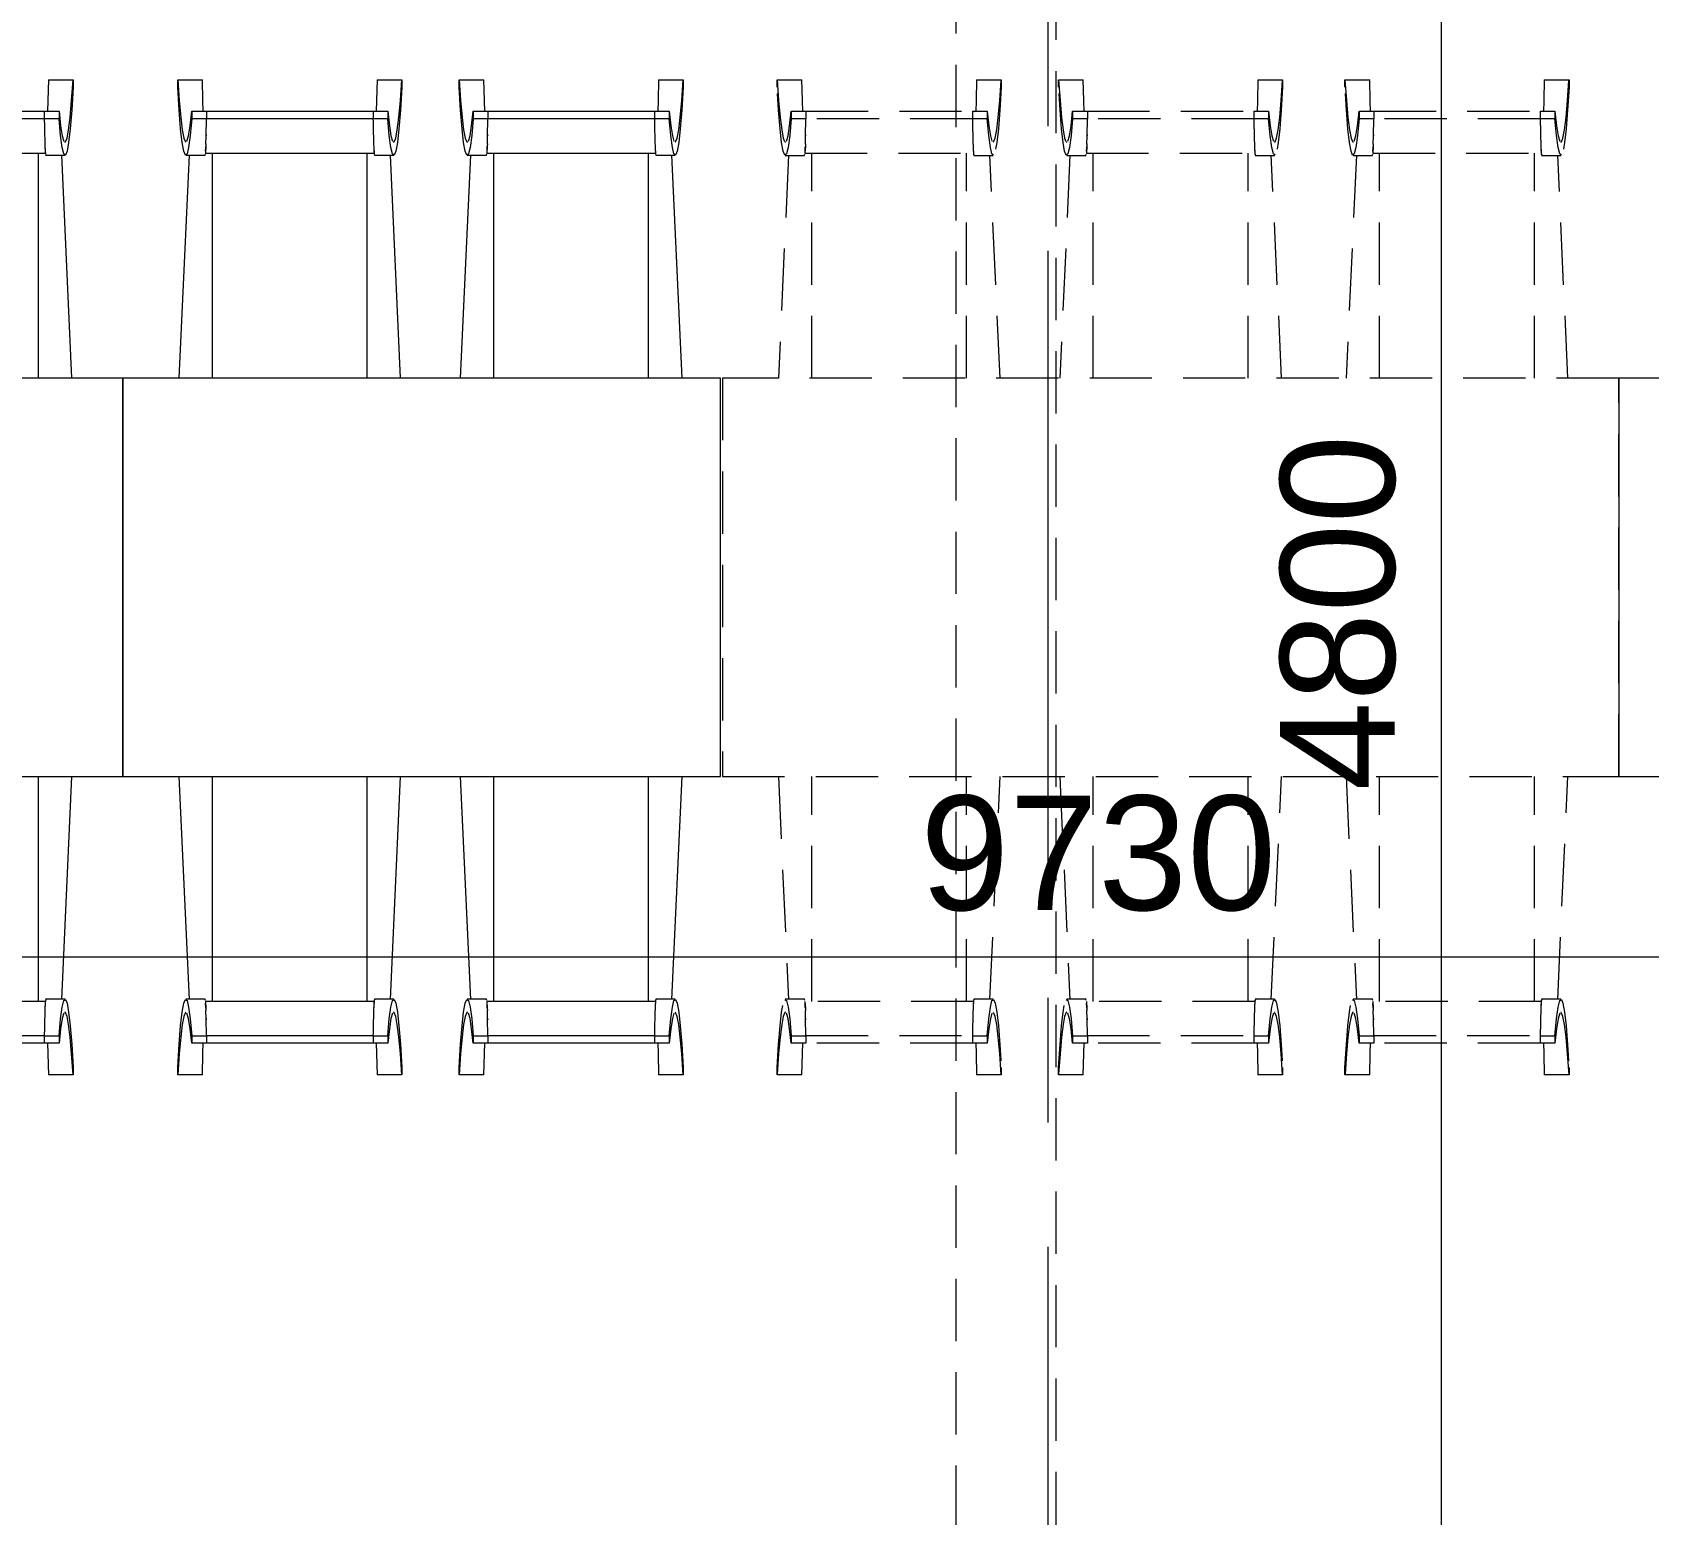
# Model space of a CAD drawing. Header units: millimetres. Extents: x 886808 to 1650903, y -1008069 to 230892.
# Drawn here: x 937914 to 941159, y -410331 to -407355 of the extents above; entities that cross this region are included whole.
import ezdxf

# ---------------------------------------------------------------- set-up
doc = ezdxf.new("R2010")
doc.units = ezdxf.units.MM
doc.linetypes.add('2nd Fl type B$0$$0$3.tuong bao ngoai$0$HIDDEN', pattern=[0.375, 0.25, -0.125])
doc.linetypes.add('CENTER', pattern=[2, 1.25, -0.25, 0.25, -0.25])
doc.layers.get('0').update_dxf_attribs({"lineweight": 0})
for name, color, linetype, lineweight in [('0.NETMANHNHAT-0.05', 251, 'Continuous', 0), ('8l NET TO', 8, 'Continuous', 9), ('A_Dim', 8, 'Continuous', 5), ('HACTH', 8, 'Continuous', 0), ('I-FURN', 252, 'Continuous', 5)]:
    doc.layers.add(name, color=color, linetype=linetype, lineweight=lineweight)
doc.styles.add('TIÊU ĐỀ', font='arial.ttf', dxfattribs={"height": 230})
doc.dimstyles.new('1-100', dxfattribs={"dimtxt": 230, "dimasz": 150, "dimexe": 150, "dimexo": 300, "dimgap": 90, "dimtad": 1, "dimdec": 0, "dimrnd": 5, "dimzin": 0, "dimtxsty": 'TIÊU ĐỀ', "dimblk": 'ARCHTICK', "dimcen": 100, "dimdle": 120, "dimclrd": 256, "dimclre": 256, "dimclrt": 2, "dimadec": 0, "dimazin": 0, "dimtfac": 1, "dimtdec": 0, "dimtix": 1, "dimtmove": 1, "dimatfit": 3, "dimldrblk": 'OPEN30', "dimfxl": 900, "dimtolj": 1, "dimtzin": 0, "dimlwd": 13, "dimlwe": 13, "dimarcsym": 1})

# ---------------------------------------------------------------- blocks, each defined once
blk = doc.blocks.new('TRUC KHU BEP')
at = {"layer": '8l NET TO', "color": 251, "linetype": 'CENTER', "ltscale": 1000, "true_color": 0x636466, "transparency": 33554636}
blk.add_line((5034.7, -4023.5), (5034.7, 41133.5), dxfattribs=at)
blk = doc.blocks.new('_ArchTick')
at = {"color": 0, "linetype": 'ByBlock', "const_width": 0.15}
blk.add_lwpolyline([(-0.5, -0.5), (0.5, 0.5)], dxfattribs=at)
blk = doc.blocks.new('_Open30')
at = {"color": 0, "linetype": 'ByBlock', "lineweight": -2}
for p, q in [((-1, 0.268), (0, 0)), ((0, 0), (-1, -0.268)), ((0, 0), (-1, 0))]:
    blk.add_line(p, q, dxfattribs=at)
blk = doc.blocks.new('*D230')
at = {"layer": 'A_Dim', "lineweight": 13, "transparency": 16777216}
for p, q in [((935188.6, -409122.7), (935188.6, -409061)), ((944918.6, -409382.6), (944918.6, -409061)), ((935068.6, -409211), (945038.6, -409211))]:
    blk.add_line(p, q, dxfattribs=at)
at = {"layer": 'Defpoints', "color": 0, "transparency": 16777216}
for p in [(944918.6, -409211), (935188.6, -409422.7), (944918.6, -409682.6)]:
    blk.add_point(p, dxfattribs=at)
at = {"layer": 'A_Dim', "lineweight": 13, "transparency": 16777216, "xscale": 150, "yscale": 150, "zscale": 150, "rotation": 180}
blk.add_blockref('_ArchTick', (935188.6, -409211), dxfattribs=at)
at = {"layer": 'A_Dim', "lineweight": 13, "transparency": 16777216, "xscale": 150, "yscale": 150, "zscale": 150}
blk.add_blockref('_ArchTick', (944918.6, -409211), dxfattribs=at)
at = {"layer": 'A_Dim', "color": 2, "transparency": 16777216, "insert": (940053.6, -409003.5), "char_height": 230, "attachment_point": 5, "style": 'TIÊU ĐỀ'}
blk.add_mtext('\\A1;9730', dxfattribs=at)
blk = doc.blocks.new('*D231')
at = {"layer": 'A_Dim', "lineweight": 13, "transparency": 16777216}
for p, q in [((940743, -411039.7), (940743, -405999.3)), ((938503.7, -406119.3), (940893, -406119.3)), ((938503.7, -410919.7), (940893, -410919.7))]:
    blk.add_line(p, q, dxfattribs=at)
at = {"layer": 'Defpoints', "color": 0, "transparency": 16777216}
for p in [(938203.7, -406119.3), (940743, -406119.3), (938203.7, -410919.7)]:
    blk.add_point(p, dxfattribs=at)
at = {"layer": 'A_Dim', "lineweight": 13, "transparency": 16777216, "xscale": 150, "yscale": 150, "zscale": 150}
for p, rotation in [((940743, -406119.3), 90), ((940743, -410919.7), 270)]:
    blk.add_blockref('_ArchTick', p, dxfattribs=dict(at, rotation=rotation))
at = {"layer": 'A_Dim', "color": 2, "transparency": 16777216, "insert": (940535.5, -408519.5), "char_height": 230, "attachment_point": 5, "rotation": 90, "style": 'TIÊU ĐỀ'}
blk.add_mtext('\\A1;4800', dxfattribs=at)
blk = doc.blocks.new('A$C3DB465E9')
at = {"layer": 'HACTH', "linetype": '2nd Fl type B$0$$0$3.tuong bao ngoai$0$HIDDEN', "ltscale": 500, "transparency": 33554636}
for p, q in [((110.1, 1983.1), (110.1, 1997.8)), ((110.1, 1997.8), (159.7, 1997.8)), ((510.3, 1997.8), (559.9, 1997.8)), ((559.9, 1997.8), (559.9, 1983.1)), ((675.1, 1983.1), (675.1, 1997.8)), ((675.1, 1997.8), (724.7, 1997.8)), ((1075.3, 1997.8), (1124.9, 1997.8)), ((1124.9, 1997.8), (1124.9, 1983.1)), ((1250.1, 1983.1), (1250.1, 1997.8)), ((1250.1, 1997.8), (1299.7, 1997.8)), ((1650.3, 1997.8), (1699.9, 1997.8)), ((1699.9, 1997.8), (1699.9, 1983.1)), ((138.3, 1934.7), (167.9, 1934.7)), ((138.3, 1934.7), (138.3, 1919.4)), ((167.9, 1919.4), (138.3, 1919.4)), ((167.9, 1934.7), (167.9, 1919.4)), ((167.9, 1934.7), (502.1, 1934.7)), ((502.1, 1919.2), (167.9, 1919.2)), ((502.1, 1934.7), (531.7, 1934.7)), ((502.1, 1934.7), (502.1, 1919.4)), ((502.1, 1934.7), (502.1, 1919.2)), ((531.7, 1919.4), (502.1, 1919.4)), ((531.7, 1934.7), (531.7, 1919.4)), ((703.3, 1934.7), (732.9, 1934.7)), ((703.3, 1934.7), (703.3, 1919.4)), ((732.9, 1919.4), (703.3, 1919.4)), ((732.9, 1934.7), (732.9, 1919.4)), ((732.9, 1934.7), (1067.1, 1934.7)), ((1067.1, 1919.2), (732.9, 1919.2)), ((1067.1, 1934.7), (1096.7, 1934.7)), ((1067.1, 1934.7), (1067.1, 1919.4)), ((1067.1, 1934.7), (1067.1, 1919.2)), ((1096.7, 1919.4), (1067.1, 1919.4)), ((1096.7, 1934.7), (1096.7, 1919.4)), ((1278.3, 1934.7), (1307.9, 1934.7)), ((1278.3, 1934.7), (1278.3, 1919.4)), ((1307.9, 1919.4), (1278.3, 1919.4)), ((1307.9, 1934.7), (1307.9, 1919.4)), ((1307.9, 1934.7), (1642.1, 1934.7)), ((1642.1, 1919.2), (1307.9, 1919.2)), ((1642.1, 1934.7), (1671.7, 1934.7)), ((1642.1, 1934.7), (1642.1, 1919.4)), ((1642.1, 1934.7), (1642.1, 1919.2)), ((1671.7, 1919.4), (1642.1, 1919.4)), ((1671.7, 1934.7), (1671.7, 1919.4)), ((167.2, 1887.4), (167.2, 1885.1)), ((502.8, 1885.4), (502.9, 1880.9)), ((732.3, 1887.4), (732.2, 1885.1)), ((1067.8, 1885.4), (1067.9, 1880.9)), ((1307.3, 1887.4), (1307.2, 1885.1)), ((1642.8, 1885.4), (1642.9, 1880.9)), ((125.4, 1872.9), (126.5, 1872.3)), ((165.9, 1850.6), (504.1, 1850.6)), ((179.5, 1398.9), (179.5, 1850.6)), ((490.5, 1398.9), (490.5, 1850.6)), ((543.5, 1872.3), (544.6, 1872.9)), ((690.4, 1872.9), (691.5, 1872.3)), ((730.9, 1850.6), (1069.1, 1850.6)), ((744.5, 1398.9), (744.5, 1850.6)), ((1055.5, 1398.9), (1055.5, 1850.6)), ((1108.5, 1872.3), (1109.6, 1872.9)), ((1265.4, 1872.9), (1266.5, 1872.3)), ((1305.9, 1850.6), (1644.1, 1850.6)), ((1319.5, 1398.9), (1319.5, 1850.6)), ((1630.5, 1398.9), (1630.5, 1850.6)), ((1683.5, 1872.3), (1684.6, 1872.9)), ((132.9, 1846.4), (112.4, 1398.9)), ((126.3, 1846), (165.2, 1846)), ((164.9, 1846.4), (165.7, 1848.7)), ((504.8, 1846), (543.7, 1846)), ((557.6, 1398.9), (537.1, 1846.4)), ((697.9, 1846.4), (677.4, 1398.9)), ((691.3, 1846), (730.2, 1846)), ((730, 1846.4), (730.7, 1848.7)), ((1069.8, 1846), (1108.7, 1846)), ((1122.7, 1398.9), (1102.1, 1846.4)), ((1272.9, 1846.4), (1252.4, 1398.9)), ((1266.3, 1846), (1305.2, 1846)), ((1305, 1846.4), (1305.7, 1848.7)), ((1644.8, 1846), (1683.7, 1846)), ((1697.7, 1398.9), (1677.1, 1846.4)), ((1800, 1398.9), (0, 1398.9)), ((0, 1398.9), (0, 598.9)), ((1800, 598.9), (1800, 1398.9)), ((0, 598.9), (1800, 598.9)), ((112.4, 598.9), (132.9, 151.5)), ((179.5, 147.2), (179.5, 598.9)), ((490.5, 147.2), (490.5, 598.9)), ((537.1, 151.5), (557.6, 598.9)), ((677.4, 598.9), (697.9, 151.5)), ((744.5, 147.2), (744.5, 598.9)), ((1055.5, 147.2), (1055.5, 598.9)), ((1102.1, 151.5), (1122.7, 598.9)), ((1252.4, 598.9), (1272.9, 151.5)), ((1319.5, 147.2), (1319.5, 598.9)), ((1677.1, 151.5), (1697.7, 598.9)), ((165.2, 151.8), (126.3, 151.8)), ((165.7, 149.1), (164.9, 151.4)), ((504.1, 147.2), (165.9, 147.2)), ((543.7, 151.8), (504.8, 151.8)), ((730.2, 151.8), (691.3, 151.8)), ((730.7, 149.1), (730, 151.4)), ((1069.1, 147.2), (730.9, 147.2)), ((1108.7, 151.8), (1069.8, 151.8)), ((1305.2, 151.8), (1266.3, 151.8)), ((1305.7, 149.1), (1305, 151.4)), ((1644.1, 147.2), (1305.9, 147.2)), ((1683.7, 151.8), (1644.8, 151.8)), ((126.5, 125.5), (125.4, 125)), ((167.2, 112.8), (167.2, 110.5)), ((544.6, 125), (543.5, 125.5)), ((691.5, 125.5), (690.4, 125)), ((732.2, 112.8), (732.3, 110.5)), ((1109.6, 125), (1108.5, 125.5)), ((1266.5, 125.5), (1265.4, 125)), ((1307.2, 112.8), (1307.3, 110.5)), ((1684.6, 125), (1683.5, 125.5)), ((138.3, 78.4), (167.9, 78.4)), ((138.3, 78.4), (138.3, 63.2)), ((167.9, 78.7), (502.1, 78.7)), ((167.9, 78.4), (167.9, 63.2)), ((502.1, 78.7), (502.1, 63.2)), ((502.1, 78.4), (531.7, 78.4)), ((502.1, 78.4), (502.1, 63.2)), ((531.7, 78.4), (531.7, 63.2)), ((703.3, 78.4), (732.9, 78.4)), ((703.3, 78.4), (703.3, 63.2)), ((732.9, 78.7), (1067.1, 78.7)), ((732.9, 78.4), (732.9, 63.2)), ((1067.1, 78.7), (1067.1, 63.2)), ((1067.1, 78.4), (1096.7, 78.4)), ((1067.1, 78.4), (1067.1, 63.2)), ((1096.7, 78.4), (1096.7, 63.2)), ((1278.3, 78.4), (1307.9, 78.4)), ((1278.3, 78.4), (1278.3, 63.2)), ((1307.9, 78.7), (1642.1, 78.7)), ((1307.9, 78.4), (1307.9, 63.2)), ((1642.1, 78.7), (1642.1, 63.2)), ((1642.1, 78.4), (1671.7, 78.4)), ((1642.1, 78.4), (1642.1, 63.2)), ((1671.7, 78.4), (1671.7, 63.2)), ((167.9, 63.2), (138.3, 63.2)), ((502.1, 63.2), (167.9, 63.2)), ((531.7, 63.2), (502.1, 63.2)), ((732.9, 63.2), (703.3, 63.2)), ((1067.1, 63.2), (732.9, 63.2)), ((1096.7, 63.2), (1067.1, 63.2)), ((1307.9, 63.2), (1278.3, 63.2)), ((1642.1, 63.2), (1307.9, 63.2)), ((1671.7, 63.2), (1642.1, 63.2)), ((110.1, 0), (110.1, 14.7)), ((559.9, 14.7), (559.9, 0)), ((675.1, 0), (675.1, 14.7)), ((1124.9, 14.7), (1124.9, 0)), ((1250.1, 0), (1250.1, 14.7)), ((1699.9, 14.7), (1699.9, 0)), ((159.7, 0), (110.1, 0)), ((559.9, 0), (510.3, 0)), ((724.7, 0), (675.1, 0)), ((1124.9, 0), (1075.3, 0)), ((1299.7, 0), (1250.1, 0)), ((1699.9, 0), (1650.3, 0))]:
    blk.add_line(p, q, dxfattribs=at)
at = {"layer": 'HACTH', "linetype": '2nd Fl type B$0$$0$3.tuong bao ngoai$0$HIDDEN', "ltscale": 500, "transparency": 33554549}
blk.add_line((1630.5, 147.2), (1630.5, 598.9), dxfattribs=at)
at = {"layer": 'HACTH', "linetype": '2nd Fl type B$0$$0$3.tuong bao ngoai$0$HIDDEN', "ltscale": 500, "transparency": 33554636, "flags": 128}
for points in [[(110.1, 1997.8), (113, 1955.9), (116, 1922.2), (119.1, 1897), (122.2, 1880.5), (125.4, 1872.9)], [(125.4, 1846.4), (122.2, 1854.2), (119, 1871.9), (115.9, 1899.5), (112.9, 1936.7), (110.1, 1983.1)], [(161.3, 1933.7), (160.7, 1956), (159.7, 1997.8)], [(510.3, 1997.8), (509.3, 1956), (508.6, 1933.7)], [(544.6, 1872.9), (547.8, 1880.5), (550.9, 1897), (554, 1922.2), (557, 1955.9), (559.9, 1997.8)], [(559.9, 1983.1), (557.1, 1936.7), (554.1, 1899.5), (551, 1871.9), (547.8, 1854.2), (544.6, 1846.4)], [(675.1, 1997.8), (678, 1955.9), (681, 1922.2), (684.1, 1897), (687.2, 1880.5), (690.4, 1872.9)], [(690.4, 1846.4), (687.2, 1854.2), (684, 1871.9), (680.9, 1899.5), (678, 1936.7), (675.1, 1983.1)], [(726.4, 1933.7), (725.7, 1956), (724.7, 1997.8)], [(1075.3, 1997.8), (1074.3, 1956), (1073.7, 1933.7)], [(1109.6, 1872.9), (1112.8, 1880.5), (1115.9, 1897), (1119, 1922.2), (1122, 1955.9), (1124.9, 1997.8)], [(1124.9, 1983.1), (1122.1, 1936.7), (1119.1, 1899.5), (1116, 1871.9), (1112.8, 1854.2), (1109.6, 1846.4)], [(1250.1, 1997.8), (1253, 1955.9), (1256, 1922.2), (1259.1, 1897), (1262.2, 1880.5), (1265.4, 1872.9)], [(1265.4, 1846.4), (1262.2, 1854.2), (1259, 1871.9), (1255.9, 1899.5), (1253, 1936.7), (1250.1, 1983.1)], [(1301.4, 1933.7), (1300.7, 1956), (1299.7, 1997.8)], [(1650.3, 1997.8), (1649.3, 1956), (1648.7, 1933.7)], [(1684.6, 1872.9), (1687.8, 1880.5), (1690.9, 1897), (1694, 1922.2), (1697, 1955.9), (1699.9, 1997.8)], [(1699.9, 1983.1), (1697.1, 1936.7), (1694.1, 1899.5), (1691, 1871.9), (1687.8, 1854.2), (1684.6, 1846.4)], [(138.3, 1919.4), (135.2, 1885.6), (131.9, 1862), (128.7, 1848.9), (125.4, 1846.4)], [(128.7, 1874.3), (131.9, 1885.1), (135.1, 1905.3), (138.3, 1934.7)], [(166.7, 1868.7), (167.2, 1885.4), (167.9, 1919.1)], [(531.7, 1934.7), (534.9, 1905.3), (538.1, 1885.1), (541.3, 1874.3)], [(544.6, 1846.4), (541.3, 1848.9), (538.1, 1862), (534.8, 1885.6), (531.7, 1919.4)], [(703.3, 1919.4), (700.2, 1885.6), (696.9, 1862), (693.7, 1848.9), (690.4, 1846.4)], [(693.7, 1874.3), (696.9, 1885.1), (700.1, 1905.3), (703.3, 1934.7)], [(731.7, 1868.7), (732.2, 1885.4), (732.9, 1919.1)], [(1096.7, 1934.7), (1099.9, 1905.3), (1103.1, 1885.1), (1106.4, 1874.3)], [(1109.6, 1846.4), (1106.3, 1848.9), (1103.1, 1862), (1099.9, 1885.6), (1096.7, 1919.4)], [(1278.3, 1919.4), (1275.2, 1885.6), (1271.9, 1862), (1268.7, 1848.9), (1265.4, 1846.4)], [(1268.7, 1874.3), (1271.9, 1885.1), (1275.1, 1905.3), (1278.3, 1934.7)], [(1306.7, 1868.7), (1307.2, 1885.4), (1307.9, 1919.1)], [(1671.7, 1934.7), (1674.9, 1905.3), (1678.1, 1885.1), (1681.4, 1874.3)], [(1684.6, 1846.4), (1681.3, 1848.9), (1678.1, 1862), (1674.9, 1885.6), (1671.7, 1919.4)], [(166.7, 1869.1), (166.6, 1864.4), (165.9, 1850.6)], [(166.1, 1854.6), (166.5, 1861.8), (166.6, 1863.9)], [(503.5, 1861.8), (504.3, 1848.7), (505.1, 1846.4)], [(731.7, 1869.1), (731.6, 1864.4), (730.9, 1850.6)], [(731.1, 1854.6), (731.5, 1861.8), (731.6, 1863.9)], [(1068.5, 1861.8), (1069.3, 1848.7), (1070.1, 1846.4)], [(1306.7, 1869.1), (1306.6, 1864.4), (1305.9, 1850.6)], [(1306.1, 1854.6), (1306.5, 1861.8), (1306.6, 1863.9)], [(1643.5, 1861.8), (1644.3, 1848.7), (1645.1, 1846.4)], [(110.1, 14.7), (112.9, 61.1), (115.9, 98.3), (119, 125.9), (122.2, 143.7), (125.4, 151.5)], [(125.4, 151.5), (128.7, 149), (131.9, 135.9), (135.2, 112.3), (138.3, 78.4)], [(165.9, 147.2), (166.6, 133.4), (166.7, 128.8)], [(166.6, 133.9), (166.5, 136.1), (166.1, 143.2)], [(505.1, 151.4), (504.3, 149.1), (503.5, 136.1), (503.4, 133.9)], [(531.7, 78.4), (534.8, 112.3), (538.1, 135.9), (541.3, 149), (544.6, 151.5)], [(544.6, 151.5), (547.8, 143.7), (551, 125.9), (554.1, 98.3), (557.1, 61.1), (559.9, 14.7)], [(675.1, 14.7), (678, 61.1), (680.9, 98.3), (684, 125.9), (687.2, 143.7), (690.4, 151.5)], [(690.4, 151.5), (693.7, 149), (696.9, 135.9), (700.2, 112.3), (703.3, 78.4)], [(730.9, 147.2), (731.6, 133.4), (731.7, 128.8)], [(731.6, 133.9), (731.5, 136.1), (731.1, 143.2)], [(1070.1, 151.4), (1069.3, 149.1), (1068.5, 136.1), (1068.5, 133.9)], [(1096.7, 78.4), (1099.9, 112.3), (1103.1, 135.9), (1106.3, 149), (1109.6, 151.5)], [(1109.6, 151.5), (1112.8, 143.7), (1116, 125.9), (1119.1, 98.3), (1122.1, 61.1), (1124.9, 14.7)], [(1250.1, 14.7), (1253, 61.1), (1255.9, 98.3), (1259, 125.9), (1262.2, 143.7), (1265.4, 151.5)], [(1265.4, 151.5), (1268.7, 149), (1271.9, 135.9), (1275.2, 112.3), (1278.3, 78.4)], [(1305.9, 147.2), (1306.6, 133.4), (1306.7, 128.8)], [(1306.6, 133.9), (1306.5, 136.1), (1306.1, 143.2)], [(1645.1, 151.4), (1644.3, 149.1), (1643.5, 136.1), (1643.5, 133.9)], [(1671.7, 78.4), (1674.9, 112.3), (1678.1, 135.9), (1681.3, 149), (1684.6, 151.5)], [(1684.6, 151.5), (1687.8, 143.7), (1691, 125.9), (1694.1, 98.3), (1697.1, 61.1), (1699.9, 14.7)], [(125.4, 125), (122.2, 117.3), (119.1, 100.8), (116, 75.7), (113, 42), (110.1, 0)], [(138.3, 63.2), (135.1, 92.5), (131.9, 112.7), (128.7, 123.5)], [(167.9, 78.7), (167.2, 112.4), (166.7, 129.1)], [(502.9, 117), (502.8, 112.4), (502.7, 110.8)], [(541.3, 123.5), (538.1, 112.7), (534.9, 92.5), (531.7, 63.2)], [(559.9, 0), (557, 42), (554, 75.7), (550.9, 100.8), (547.8, 117.3), (544.6, 125)], [(690.4, 125), (687.2, 117.3), (684.1, 100.8), (681, 75.7), (678, 42), (675.1, 0)], [(703.3, 63.2), (700.1, 92.5), (696.9, 112.7), (693.7, 123.5)], [(732.9, 78.7), (732.2, 112.4), (731.7, 129.1)], [(1067.9, 117), (1067.8, 112.4), (1067.8, 110.8)], [(1106.4, 123.5), (1103.1, 112.7), (1099.9, 92.5), (1096.7, 63.2)], [(1124.9, 0), (1122, 42), (1119, 75.7), (1115.9, 100.8), (1112.8, 117.3), (1109.6, 125)], [(1265.4, 125), (1262.2, 117.3), (1259.1, 100.8), (1256, 75.7), (1253, 42), (1250.1, 0)], [(1278.3, 63.2), (1275.1, 92.5), (1271.9, 112.7), (1268.7, 123.5)], [(1307.9, 78.7), (1307.2, 112.4), (1306.7, 129.1)], [(1642.9, 117), (1642.8, 112.4), (1642.8, 110.8)], [(1681.4, 123.5), (1678.1, 112.7), (1674.9, 92.5), (1671.7, 63.2)], [(1699.9, 0), (1697, 42), (1694, 75.7), (1690.9, 100.8), (1687.8, 117.3), (1684.6, 125)], [(159.7, 0), (160.7, 41.8), (161.3, 64.2)], [(508.6, 64.2), (509.3, 41.8), (510.3, 0)], [(724.7, 0), (725.7, 41.8), (726.4, 64.2)], [(1073.7, 64.2), (1074.3, 41.8), (1075.3, 0)], [(1299.7, 0), (1300.7, 41.8), (1301.4, 64.2)], [(1648.7, 64.2), (1649.3, 41.8), (1650.3, 0)]]:
    blk.add_lwpolyline(points, dxfattribs=at)
at = {"layer": 'HACTH', "linetype": '2nd Fl type B$0$$0$3.tuong bao ngoai$0$HIDDEN', "ltscale": 500, "transparency": 33554636}
for centre, start_param, end_param in [((504.8, 2929.4), 5.913518, 6.013824), ((1069.8, 2929.4), 5.913518, 6.013824), ((1644.8, 2929.4), 5.913518, 6.013824), ((504.8, 2929.4), 6.029217, 6.190958), ((1069.8, 2929.4), 6.029217, 6.190958), ((1644.8, 2929.4), 6.029217, 6.190958), ((504.8, -931.6), 3.23382, 3.39556), ((1069.8, -931.6), 3.23382, 3.39556), ((1644.8, -931.6), 3.23382, 3.39556), ((504.8, -931.6), 3.410954, 3.51126), ((1069.8, -931.6), 3.410954, 3.51126), ((1644.8, -931.6), 3.410954, 3.51126)]:
    blk.add_ellipse(centre, major_axis=(0, -1083.4), ratio=0.007077, start_param=start_param, end_param=end_param, dxfattribs=at)
blk = doc.blocks.new('ban an 6 ghe  - 1200mm x 800mm-V2-MẶT BẰNG BỐ TRÍ TẦNG 1')
at = {"layer": 'I-FURN', "transparency": 33554636}
for p, q in [((-770.8, 954.2), (-770.8, 968.9)), ((-770.8, 968.9), (-721.2, 968.9)), ((-370.6, 968.9), (-321, 968.9)), ((-321, 968.9), (-321, 954.2)), ((-195.8, 954.2), (-195.8, 968.9)), ((-195.8, 968.9), (-146.2, 968.9)), ((204.4, 968.9), (254, 968.9)), ((254, 968.9), (254, 954.2)), ((369.2, 954.2), (369.2, 968.9)), ((369.2, 968.9), (418.8, 968.9)), ((769.4, 968.9), (819, 968.9)), ((819, 968.9), (819, 954.2)), ((-742.6, 905.7), (-713, 905.7)), ((-742.6, 890.5), (-742.6, 905.7)), ((-713, 890.5), (-742.6, 890.5)), ((-713, 890.5), (-713, 905.7)), ((-713, 890.3), (-713, 905.7)), ((-713, 905.7), (-378.8, 905.7)), ((-378.8, 890.3), (-713, 890.3)), ((-378.8, 905.7), (-349.2, 905.7)), ((-378.8, 890.5), (-378.8, 905.7)), ((-349.2, 890.5), (-378.8, 890.5)), ((-349.2, 890.5), (-349.2, 905.7)), ((-167.6, 905.7), (-138, 905.7)), ((-167.6, 890.5), (-167.6, 905.7)), ((-138, 890.5), (-167.6, 890.5)), ((-138, 890.5), (-138, 905.7)), ((-138, 890.3), (-138, 905.7)), ((-138, 905.7), (196.2, 905.7)), ((196.2, 890.3), (-138, 890.3)), ((196.2, 905.7), (225.8, 905.7)), ((196.2, 890.5), (196.2, 905.7)), ((225.8, 890.5), (196.2, 890.5)), ((225.8, 890.5), (225.8, 905.7)), ((397.4, 905.7), (427, 905.7)), ((397.4, 890.5), (397.4, 905.7)), ((427, 890.5), (397.4, 890.5)), ((427, 890.5), (427, 905.7)), ((427, 890.3), (427, 905.7)), ((427, 905.7), (761.2, 905.7)), ((761.2, 890.3), (427, 890.3)), ((761.2, 905.7), (790.8, 905.7)), ((761.2, 890.5), (761.2, 905.7)), ((790.8, 890.5), (761.2, 890.5)), ((790.8, 890.5), (790.8, 905.7)), ((-755.5, 844), (-754.4, 843.4)), ((-378.1, 856.1), (-378.2, 858.4)), ((-337.4, 843.4), (-336.3, 844)), ((-180.5, 844), (-179.4, 843.4)), ((196.9, 856.1), (196.8, 858.4)), ((237.6, 843.4), (238.7, 844)), ((384.5, 844), (385.6, 843.4)), ((761.9, 856.1), (761.9, 858.4)), ((802.6, 843.4), (803.7, 844)), ((-748, 817.5), (-768.5, 370)), ((-754.6, 817.1), (-715.7, 817.1)), ((-715, 821.7), (-376.8, 821.7)), ((-390.4, 821.7), (-390.4, 370)), ((-376.6, 819.8), (-375.8, 817.5)), ((-376.1, 817.1), (-337.2, 817.1)), ((-323.3, 370), (-343.8, 817.5)), ((-173, 817.5), (-193.5, 370)), ((-179.6, 817.1), (-140.7, 817.1)), ((-140, 821.7), (198.2, 821.7)), ((-126.4, 821.7), (-126.4, 370)), ((184.6, 821.7), (184.6, 370)), ((198.4, 819.8), (199.2, 817.5)), ((198.9, 817.1), (237.8, 817.1)), ((251.7, 370), (231.2, 817.5)), ((392, 817.5), (371.5, 370)), ((385.4, 817.1), (424.3, 817.1)), ((425, 821.7), (763.2, 821.7)), ((438.6, 821.7), (438.6, 370)), ((749.6, 821.7), (749.6, 370)), ((763.4, 819.8), (764.2, 817.5)), ((763.9, 817.1), (802.8, 817.1)), ((816.8, 370), (796.2, 817.5)), ((929.1, 370), (-870.9, 370)), ((-870.9, 370), (-870.9, -430)), ((929.1, -430), (929.1, 370)), ((-870.9, -430), (929.1, -430)), ((-768.5, -430), (-748, -877.5)), ((-701.4, -430), (-701.4, -881.7)), ((-390.4, -430), (-390.4, -881.7)), ((-343.8, -877.5), (-323.3, -430)), ((-193.5, -430), (-173, -877.5)), ((-126.4, -430), (-126.4, -881.7)), ((184.6, -430), (184.6, -881.7)), ((231.2, -877.5), (251.7, -430)), ((371.5, -430), (392, -877.5)), ((438.6, -430), (438.6, -881.7)), ((749.6, -430), (749.6, -881.7)), ((796.2, -877.5), (816.8, -430)), ((-754.4, -903.4), (-755.5, -904)), ((-715.7, -877.1), (-754.6, -877.1)), ((-376.8, -881.7), (-715, -881.7)), ((-375.8, -877.5), (-376.6, -879.8)), ((-337.2, -877.1), (-376.1, -877.1)), ((-336.3, -904), (-337.4, -903.4)), ((-179.4, -903.4), (-180.5, -904)), ((-140.7, -877.1), (-179.6, -877.1)), ((198.2, -881.7), (-140, -881.7)), ((199.2, -877.5), (198.4, -879.8)), ((237.8, -877.1), (198.9, -877.1)), ((238.7, -904), (237.6, -903.4)), ((385.6, -903.4), (384.5, -904)), ((424.3, -877.1), (385.4, -877.1)), ((763.2, -881.7), (425, -881.7)), ((764.2, -877.5), (763.4, -879.8)), ((802.8, -877.1), (763.9, -877.1)), ((803.7, -904), (802.6, -903.4)), ((-713.7, -916.5), (-713.8, -912)), ((-378.2, -918.4), (-378.1, -916.1)), ((-138.7, -916.5), (-138.8, -912)), ((196.8, -918.4), (196.9, -916.1)), ((426.3, -916.5), (426.2, -912)), ((761.9, -918.4), (761.9, -916.1)), ((-742.6, -950.5), (-713, -950.5)), ((-742.6, -965.7), (-742.6, -950.5)), ((-713, -965.7), (-742.6, -965.7)), ((-713, -965.7), (-713, -950.3)), ((-713, -950.3), (-378.8, -950.3)), ((-713, -965.7), (-713, -950.5)), ((-378.8, -965.7), (-713, -965.7)), ((-378.8, -950.5), (-349.2, -950.5)), ((-378.8, -965.7), (-378.8, -950.5)), ((-349.2, -965.7), (-378.8, -965.7)), ((-349.2, -965.7), (-349.2, -950.5)), ((-167.6, -950.5), (-138, -950.5)), ((-167.6, -965.7), (-167.6, -950.5)), ((-138, -965.7), (-167.6, -965.7)), ((-138, -965.7), (-138, -950.3)), ((-138, -950.3), (196.2, -950.3)), ((-138, -965.7), (-138, -950.5)), ((196.2, -965.7), (-138, -965.7)), ((196.2, -950.5), (225.8, -950.5)), ((196.2, -965.7), (196.2, -950.5)), ((225.8, -965.7), (196.2, -965.7)), ((225.8, -965.7), (225.8, -950.5)), ((397.4, -950.5), (427, -950.5)), ((397.4, -965.7), (397.4, -950.5)), ((427, -965.7), (397.4, -965.7)), ((427, -965.7), (427, -950.3)), ((427, -950.3), (761.2, -950.3)), ((427, -965.7), (427, -950.5)), ((761.2, -965.7), (427, -965.7)), ((761.2, -950.5), (790.8, -950.5)), ((761.2, -965.7), (761.2, -950.5)), ((790.8, -965.7), (761.2, -965.7)), ((790.8, -965.7), (790.8, -950.5)), ((-770.8, -1028.9), (-770.8, -1014.2)), ((-721.2, -1028.9), (-770.8, -1028.9)), ((-321, -1028.9), (-370.6, -1028.9)), ((-321, -1014.2), (-321, -1028.9)), ((-195.8, -1028.9), (-195.8, -1014.2)), ((-146.2, -1028.9), (-195.8, -1028.9)), ((254, -1028.9), (204.4, -1028.9)), ((254, -1014.2), (254, -1028.9)), ((369.2, -1028.9), (369.2, -1014.2)), ((418.8, -1028.9), (369.2, -1028.9)), ((819, -1028.9), (769.4, -1028.9)), ((819, -1014.2), (819, -1028.9))]:
    blk.add_line(p, q, dxfattribs=at)
at = {"layer": 'I-FURN', "transparency": 33554549}
blk.add_line((-701.4, 821.7), (-701.4, 370), dxfattribs=at)
at = {"layer": 'I-FURN', "transparency": 33554636, "flags": 128}
for points in [[(-770.8, 968.9), (-767.9, 927), (-764.9, 893.3), (-761.8, 868.1), (-758.7, 851.6), (-755.5, 844)], [(-755.5, 817.5), (-758.7, 825.2), (-761.9, 843), (-765, 870.6), (-768, 907.8), (-770.8, 954.2)], [(-719.6, 904.8), (-720.2, 927.1), (-721.2, 968.9)], [(-370.6, 968.9), (-371.6, 927.1), (-372.3, 904.8)], [(-336.3, 844), (-333.1, 851.6), (-330, 868.1), (-326.9, 893.3), (-323.9, 927), (-321, 968.9)], [(-321, 954.2), (-323.8, 907.8), (-326.8, 870.6), (-329.9, 843), (-333.1, 825.2), (-336.3, 817.5)], [(-195.8, 968.9), (-192.9, 927), (-189.9, 893.3), (-186.8, 868.1), (-183.7, 851.6), (-180.5, 844)], [(-180.5, 817.5), (-183.7, 825.2), (-186.9, 843), (-190, 870.6), (-193, 907.8), (-195.8, 954.2)], [(-144.6, 904.8), (-145.2, 927.1), (-146.2, 968.9)], [(204.4, 968.9), (203.4, 927.1), (202.7, 904.8)], [(238.7, 844), (241.9, 851.6), (245, 868.1), (248.1, 893.3), (251.1, 927), (254, 968.9)], [(254, 954.2), (251.2, 907.8), (248.2, 870.6), (245.1, 843), (241.9, 825.2), (238.7, 817.5)], [(369.2, 968.9), (372.1, 927), (375.1, 893.3), (378.2, 868.1), (381.3, 851.6), (384.5, 844)], [(384.5, 817.5), (381.3, 825.2), (378.1, 843), (375, 870.6), (372.1, 907.8), (369.2, 954.2)], [(420.5, 904.8), (419.8, 927.1), (418.8, 968.9)], [(769.4, 968.9), (768.4, 927.1), (767.8, 904.8)], [(803.7, 844), (806.9, 851.6), (810, 868.1), (813.1, 893.3), (816.1, 927), (819, 968.9)], [(819, 954.2), (816.2, 907.8), (813.2, 870.6), (810.1, 843), (806.9, 825.2), (803.7, 817.5)], [(-742.6, 890.5), (-745.7, 856.6), (-749, 833), (-752.2, 819.9), (-755.5, 817.5)], [(-752.2, 845.4), (-749, 856.2), (-745.8, 876.4), (-742.6, 905.7)], [(-378.8, 890.2), (-378.1, 856.5), (-377.6, 839.8)], [(-349.2, 905.7), (-346, 876.4), (-342.8, 856.2), (-339.6, 845.4)], [(-336.3, 817.5), (-339.6, 819.9), (-342.8, 833), (-346.1, 856.6), (-349.2, 890.5)], [(-167.6, 890.5), (-170.7, 856.6), (-174, 833), (-177.2, 819.9), (-180.5, 817.5)], [(-177.2, 845.4), (-174, 856.2), (-170.8, 876.4), (-167.6, 905.7)], [(196.2, 890.2), (196.9, 856.5), (197.4, 839.8)], [(225.8, 905.7), (229, 876.4), (232.2, 856.2), (235.4, 845.4)], [(238.7, 817.5), (235.4, 819.9), (232.2, 833), (228.9, 856.6), (225.8, 890.5)], [(397.4, 890.5), (394.3, 856.6), (391, 833), (387.8, 819.9), (384.5, 817.5)], [(387.8, 845.4), (391, 856.2), (394.2, 876.4), (397.4, 905.7)], [(761.2, 890.2), (761.9, 856.5), (762.4, 839.8)], [(790.8, 905.7), (794, 876.4), (797.2, 856.2), (800.5, 845.4)], [(803.7, 817.5), (800.4, 819.9), (797.2, 833), (794, 856.6), (790.8, 890.5)], [(-713.8, 852), (-713.7, 856.5), (-713.6, 858.2)], [(-138.8, 852), (-138.7, 856.5), (-138.6, 858.2)], [(426.2, 852), (426.3, 856.5), (426.4, 858.2)], [(-716, 817.5), (-715.2, 819.8), (-714.4, 832.9), (-714.4, 835)], [(-376.8, 821.7), (-377.5, 835.5), (-377.6, 840.2)], [(-377.5, 835), (-377.4, 832.9), (-377, 825.7)], [(-141, 817.5), (-140.2, 819.8), (-139.4, 832.9), (-139.4, 835)], [(198.2, 821.7), (197.5, 835.5), (197.4, 840.2)], [(197.5, 835), (197.6, 832.9), (198, 825.7)], [(424.1, 817.5), (424.8, 819.8), (425.6, 832.9), (425.7, 835)], [(763.2, 821.7), (762.5, 835.5), (762.4, 840.2)], [(762.6, 835), (762.6, 832.9), (763, 825.7)], [(-770.8, -1014.2), (-768, -967.8), (-765, -930.6), (-761.9, -903), (-758.7, -885.2), (-755.5, -877.5)], [(-755.5, -904), (-758.7, -911.6), (-761.8, -928.1), (-764.9, -953.3), (-767.9, -987), (-770.8, -1028.9)], [(-755.5, -877.5), (-752.2, -879.9), (-749, -893), (-745.7, -916.6), (-742.6, -950.5)], [(-742.6, -965.7), (-745.8, -936.4), (-749, -916.2), (-752.2, -905.4)], [(-714.4, -892.9), (-715.2, -879.8), (-716, -877.5)], [(-377.6, -899.8), (-378.1, -916.5), (-378.8, -950.2)], [(-377.6, -900.2), (-377.5, -895.5), (-376.8, -881.7)], [(-377, -885.7), (-377.4, -892.9), (-377.5, -895)], [(-349.2, -950.5), (-346.1, -916.6), (-342.8, -893), (-339.6, -879.9), (-336.3, -877.5)], [(-339.6, -905.4), (-342.8, -916.2), (-346, -936.4), (-349.2, -965.7)], [(-336.3, -877.5), (-333.1, -885.2), (-329.9, -903), (-326.8, -930.6), (-323.8, -967.8), (-321, -1014.2)], [(-321, -1028.9), (-323.9, -987), (-326.9, -953.3), (-330, -928.1), (-333.1, -911.6), (-336.3, -904)], [(-195.8, -1014.2), (-193, -967.8), (-190, -930.6), (-186.9, -903), (-183.7, -885.2), (-180.5, -877.5)], [(-180.5, -904), (-183.7, -911.6), (-186.8, -928.1), (-189.9, -953.3), (-192.9, -987), (-195.8, -1028.9)], [(-180.5, -877.5), (-177.2, -879.9), (-174, -893), (-170.7, -916.6), (-167.6, -950.5)], [(-167.6, -965.7), (-170.8, -936.4), (-174, -916.2), (-177.2, -905.4)], [(-139.4, -892.9), (-140.2, -879.8), (-141, -877.5)], [(197.4, -899.8), (196.9, -916.5), (196.2, -950.2)], [(197.4, -900.2), (197.5, -895.5), (198.2, -881.7)], [(198, -885.7), (197.6, -892.9), (197.5, -895)], [(225.8, -950.5), (228.9, -916.6), (232.2, -893), (235.4, -879.9), (238.7, -877.5)], [(235.4, -905.4), (232.2, -916.2), (229, -936.4), (225.8, -965.7)], [(238.7, -877.5), (241.9, -885.2), (245.1, -903), (248.2, -930.6), (251.2, -967.8), (254, -1014.2)], [(254, -1028.9), (251.1, -987), (248.1, -953.3), (245, -928.1), (241.9, -911.6), (238.7, -904)], [(369.2, -1014.2), (372.1, -967.8), (375, -930.6), (378.1, -903), (381.3, -885.2), (384.5, -877.5)], [(384.5, -904), (381.3, -911.6), (378.2, -928.1), (375.1, -953.3), (372.1, -987), (369.2, -1028.9)], [(384.5, -877.5), (387.8, -879.9), (391, -893), (394.3, -916.6), (397.4, -950.5)], [(397.4, -965.7), (394.2, -936.4), (391, -916.2), (387.8, -905.4)], [(425.6, -892.9), (424.8, -879.8), (424.1, -877.5)], [(762.4, -899.8), (761.9, -916.5), (761.2, -950.2)], [(762.4, -900.2), (762.5, -895.5), (763.2, -881.7)], [(763, -885.7), (762.6, -892.9), (762.6, -895)], [(790.8, -950.5), (794, -916.6), (797.2, -893), (800.4, -879.9), (803.7, -877.5)], [(800.5, -905.4), (797.2, -916.2), (794, -936.4), (790.8, -965.7)], [(803.7, -877.5), (806.9, -885.2), (810.1, -903), (813.2, -930.6), (816.2, -967.8), (819, -1014.2)], [(819, -1028.9), (816.1, -987), (813.1, -953.3), (810, -928.1), (806.9, -911.6), (803.7, -904)], [(-721.2, -1028.9), (-720.2, -987.1), (-719.6, -964.8)], [(-372.3, -964.8), (-371.6, -987.1), (-370.6, -1028.9)], [(-146.2, -1028.9), (-145.2, -987.1), (-144.6, -964.8)], [(202.7, -964.8), (203.4, -987.1), (204.4, -1028.9)], [(418.8, -1028.9), (419.8, -987.1), (420.5, -964.8)], [(767.8, -964.8), (768.4, -987.1), (769.4, -1028.9)]]:
    blk.add_lwpolyline(points, dxfattribs=at)
at = {"layer": 'I-FURN', "transparency": 33554636}
for centre, start_param, end_param in [((-715.7, 1900.5), 3.410954, 3.51126), ((-140.7, 1900.5), 3.410954, 3.51126), ((424.3, 1900.5), 3.410954, 3.51126), ((-715.7, 1900.5), 3.23382, 3.39556), ((-140.7, 1900.5), 3.23382, 3.39556), ((424.3, 1900.5), 3.23382, 3.39556), ((-715.7, -1960.5), 6.029217, 6.190958), ((-140.7, -1960.5), 6.029217, 6.190958), ((424.3, -1960.5), 6.029217, 6.190958), ((-715.7, -1960.5), 5.913518, 6.013824), ((-140.7, -1960.5), 5.913518, 6.013824), ((424.3, -1960.5), 5.913518, 6.013824)]:
    blk.add_ellipse(centre, major_axis=(0, 1083.4), ratio=0.007077, start_param=start_param, end_param=end_param, dxfattribs=at)
blk = doc.blocks.new('Galina-ban an 4 nguoi - 1200mm x 800mm-6467599-MẶT BẰNG BỐ TRÍ TẦNG 1')
at = {"layer": 'I-FURN'}
for p, q in [((-495.8, 954.2), (-495.8, 968.9)), ((-495.8, 968.9), (-446.2, 968.9)), ((-95.6, 968.9), (-46, 968.9)), ((-46, 968.9), (-46, 954.2)), ((69.2, 954.2), (69.2, 968.9)), ((69.2, 968.9), (118.8, 968.9)), ((469.4, 968.9), (519, 968.9)), ((519, 968.9), (519, 954.2)), ((-467.6, 905.7), (-438, 905.7)), ((-467.6, 890.5), (-467.6, 905.7)), ((-438, 890.5), (-467.6, 890.5)), ((-438, 890.5), (-438, 905.7)), ((-438, 890.3), (-438, 905.7)), ((-438, 905.7), (-103.8, 905.7)), ((-103.8, 890.3), (-438, 890.3)), ((-103.8, 905.7), (-74.2, 905.7)), ((-103.8, 890.5), (-103.8, 905.7)), ((-74.2, 890.5), (-103.8, 890.5)), ((-74.2, 890.5), (-74.2, 905.7)), ((97.4, 905.7), (127, 905.7)), ((97.4, 890.5), (97.4, 905.7)), ((127, 890.5), (97.4, 890.5)), ((127, 890.5), (127, 905.7)), ((127, 890.3), (127, 905.7)), ((127, 905.7), (461.2, 905.7)), ((461.2, 890.3), (127, 890.3)), ((461.2, 905.7), (490.8, 905.7)), ((461.2, 890.5), (461.2, 905.7)), ((490.8, 890.5), (461.2, 890.5)), ((490.8, 890.5), (490.8, 905.7)), ((-480.5, 844), (-479.4, 843.4)), ((-103.1, 856.1), (-103.2, 858.4)), ((-62.4, 843.4), (-61.3, 844)), ((84.5, 844), (85.6, 843.4)), ((461.9, 856.1), (461.9, 858.4)), ((502.6, 843.4), (503.7, 844)), ((-473, 817.5), (-493.5, 370)), ((-479.6, 817.1), (-440.7, 817.1)), ((-440, 821.7), (-101.8, 821.7)), ((-426.4, 821.7), (-426.4, 370)), ((-115.4, 821.7), (-115.4, 370)), ((-101.6, 819.8), (-100.8, 817.5)), ((-101.1, 817.1), (-62.2, 817.1)), ((-48.3, 370), (-68.8, 817.5)), ((92, 817.5), (71.5, 370)), ((85.4, 817.1), (124.3, 817.1)), ((125, 821.7), (463.2, 821.7)), ((138.6, 821.7), (138.6, 370)), ((449.6, 821.7), (449.6, 370)), ((463.4, 819.8), (464.2, 817.5)), ((463.9, 817.1), (502.8, 817.1)), ((516.8, 370), (496.2, 817.5)), ((629.1, 370), (-570.9, 370)), ((-570.9, 370), (-570.9, -430)), ((629.1, -430), (629.1, 370)), ((-570.9, -430), (629.1, -430)), ((-493.5, -430), (-473, -877.5)), ((-426.4, -430), (-426.4, -881.7)), ((-115.4, -430), (-115.4, -881.7)), ((-68.8, -877.5), (-48.3, -430)), ((71.5, -430), (92, -877.5)), ((138.6, -430), (138.6, -881.7)), ((449.6, -430), (449.6, -881.7)), ((496.2, -877.5), (516.8, -430)), ((-479.4, -903.4), (-480.5, -904)), ((-440.7, -877.1), (-479.6, -877.1)), ((-101.8, -881.7), (-440, -881.7)), ((-100.8, -877.5), (-101.6, -879.8)), ((-62.2, -877.1), (-101.1, -877.1)), ((-61.3, -904), (-62.4, -903.4)), ((85.6, -903.4), (84.5, -904)), ((124.3, -877.1), (85.4, -877.1)), ((463.2, -881.7), (125, -881.7)), ((464.2, -877.5), (463.4, -879.8)), ((502.8, -877.1), (463.9, -877.1)), ((503.7, -904), (502.6, -903.4)), ((-438.7, -916.5), (-438.8, -912)), ((-103.2, -918.4), (-103.1, -916.1)), ((126.3, -916.5), (126.2, -912)), ((461.9, -918.4), (461.9, -916.1)), ((-467.6, -950.5), (-438, -950.5)), ((-467.6, -965.7), (-467.6, -950.5)), ((-438, -965.7), (-467.6, -965.7)), ((-438, -965.7), (-438, -950.3)), ((-438, -950.3), (-103.8, -950.3)), ((-438, -965.7), (-438, -950.5)), ((-103.8, -965.7), (-438, -965.7)), ((-103.8, -950.5), (-74.2, -950.5)), ((-103.8, -965.7), (-103.8, -950.5)), ((-74.2, -965.7), (-103.8, -965.7)), ((-74.2, -965.7), (-74.2, -950.5)), ((97.4, -950.5), (127, -950.5)), ((97.4, -965.7), (97.4, -950.5)), ((127, -965.7), (97.4, -965.7)), ((127, -965.7), (127, -950.3)), ((127, -950.3), (461.2, -950.3)), ((127, -965.7), (127, -950.5)), ((461.2, -965.7), (127, -965.7)), ((461.2, -950.5), (490.8, -950.5)), ((461.2, -965.7), (461.2, -950.5)), ((490.8, -965.7), (461.2, -965.7)), ((490.8, -965.7), (490.8, -950.5)), ((-495.8, -1028.9), (-495.8, -1014.2)), ((-446.2, -1028.9), (-495.8, -1028.9)), ((-46, -1028.9), (-95.6, -1028.9)), ((-46, -1014.2), (-46, -1028.9)), ((69.2, -1028.9), (69.2, -1014.2)), ((118.8, -1028.9), (69.2, -1028.9)), ((519, -1028.9), (469.4, -1028.9)), ((519, -1014.2), (519, -1028.9))]:
    blk.add_line(p, q, dxfattribs=at)
at = {"layer": 'I-FURN', "flags": 128}
for points in [[(-495.8, 968.9), (-492.9, 927), (-489.9, 893.3), (-486.8, 868.1), (-483.7, 851.6), (-480.5, 844)], [(-480.5, 817.5), (-483.7, 825.2), (-486.9, 843), (-490, 870.6), (-493, 907.8), (-495.8, 954.2)], [(-444.6, 904.8), (-445.2, 927.1), (-446.2, 968.9)], [(-95.6, 968.9), (-96.6, 927.1), (-97.3, 904.8)], [(-61.3, 844), (-58.1, 851.6), (-55, 868.1), (-51.9, 893.3), (-48.9, 927), (-46, 968.9)], [(-46, 954.2), (-48.8, 907.8), (-51.8, 870.6), (-54.9, 843), (-58.1, 825.2), (-61.3, 817.5)], [(69.2, 968.9), (72.1, 927), (75.1, 893.3), (78.2, 868.1), (81.3, 851.6), (84.5, 844)], [(84.5, 817.5), (81.3, 825.2), (78.1, 843), (75, 870.6), (72.1, 907.8), (69.2, 954.2)], [(120.5, 904.8), (119.8, 927.1), (118.8, 968.9)], [(469.4, 968.9), (468.4, 927.1), (467.8, 904.8)], [(503.7, 844), (506.9, 851.6), (510, 868.1), (513.1, 893.3), (516.1, 927), (519, 968.9)], [(519, 954.2), (516.2, 907.8), (513.2, 870.6), (510.1, 843), (506.9, 825.2), (503.7, 817.5)], [(-467.6, 890.5), (-470.7, 856.6), (-474, 833), (-477.2, 819.9), (-480.5, 817.5)], [(-477.2, 845.4), (-474, 856.2), (-470.8, 876.4), (-467.6, 905.7)], [(-103.8, 890.2), (-103.1, 856.5), (-102.6, 839.8)], [(-74.2, 905.7), (-71, 876.4), (-67.8, 856.2), (-64.6, 845.4)], [(-61.3, 817.5), (-64.6, 819.9), (-67.8, 833), (-71.1, 856.6), (-74.2, 890.5)], [(97.4, 890.5), (94.3, 856.6), (91, 833), (87.8, 819.9), (84.5, 817.5)], [(87.8, 845.4), (91, 856.2), (94.2, 876.4), (97.4, 905.7)], [(461.2, 890.2), (461.9, 856.5), (462.4, 839.8)], [(490.8, 905.7), (494, 876.4), (497.2, 856.2), (500.5, 845.4)], [(503.7, 817.5), (500.4, 819.9), (497.2, 833), (494, 856.6), (490.8, 890.5)], [(-438.8, 852), (-438.7, 856.5), (-438.6, 858.2)], [(126.2, 852), (126.3, 856.5), (126.4, 858.2)], [(-441, 817.5), (-440.2, 819.8), (-439.4, 832.9), (-439.4, 835)], [(-101.8, 821.7), (-102.5, 835.5), (-102.6, 840.2)], [(-102.5, 835), (-102.4, 832.9), (-102, 825.7)], [(124.1, 817.5), (124.8, 819.8), (125.6, 832.9), (125.7, 835)], [(463.2, 821.7), (462.5, 835.5), (462.4, 840.2)], [(462.6, 835), (462.6, 832.9), (463, 825.7)], [(-495.8, -1014.2), (-493, -967.8), (-490, -930.6), (-486.9, -903), (-483.7, -885.2), (-480.5, -877.5)], [(-480.5, -904), (-483.7, -911.6), (-486.8, -928.1), (-489.9, -953.3), (-492.9, -987), (-495.8, -1028.9)], [(-480.5, -877.5), (-477.2, -879.9), (-474, -893), (-470.7, -916.6), (-467.6, -950.5)], [(-467.6, -965.7), (-470.8, -936.4), (-474, -916.2), (-477.2, -905.4)], [(-439.4, -892.9), (-440.2, -879.8), (-441, -877.5)], [(-102.6, -899.8), (-103.1, -916.5), (-103.8, -950.2)], [(-102.6, -900.2), (-102.5, -895.5), (-101.8, -881.7)], [(-102, -885.7), (-102.4, -892.9), (-102.5, -895)], [(-74.2, -950.5), (-71.1, -916.6), (-67.8, -893), (-64.6, -879.9), (-61.3, -877.5)], [(-64.6, -905.4), (-67.8, -916.2), (-71, -936.4), (-74.2, -965.7)], [(-61.3, -877.5), (-58.1, -885.2), (-54.9, -903), (-51.8, -930.6), (-48.8, -967.8), (-46, -1014.2)], [(-46, -1028.9), (-48.9, -987), (-51.9, -953.3), (-55, -928.1), (-58.1, -911.6), (-61.3, -904)], [(69.2, -1014.2), (72.1, -967.8), (75, -930.6), (78.1, -903), (81.3, -885.2), (84.5, -877.5)], [(84.5, -904), (81.3, -911.6), (78.2, -928.1), (75.1, -953.3), (72.1, -987), (69.2, -1028.9)], [(84.5, -877.5), (87.8, -879.9), (91, -893), (94.3, -916.6), (97.4, -950.5)], [(97.4, -965.7), (94.2, -936.4), (91, -916.2), (87.8, -905.4)], [(125.6, -892.9), (124.8, -879.8), (124.1, -877.5)], [(462.4, -899.8), (461.9, -916.5), (461.2, -950.2)], [(462.4, -900.2), (462.5, -895.5), (463.2, -881.7)], [(463, -885.7), (462.6, -892.9), (462.6, -895)], [(490.8, -950.5), (494, -916.6), (497.2, -893), (500.4, -879.9), (503.7, -877.5)], [(500.5, -905.4), (497.2, -916.2), (494, -936.4), (490.8, -965.7)], [(503.7, -877.5), (506.9, -885.2), (510.1, -903), (513.2, -930.6), (516.2, -967.8), (519, -1014.2)], [(519, -1028.9), (516.1, -987), (513.1, -953.3), (510, -928.1), (506.9, -911.6), (503.7, -904)], [(-446.2, -1028.9), (-445.2, -987.1), (-444.6, -964.8)], [(-97.3, -964.8), (-96.6, -987.1), (-95.6, -1028.9)], [(118.8, -1028.9), (119.8, -987.1), (120.5, -964.8)], [(467.8, -964.8), (468.4, -987.1), (469.4, -1028.9)]]:
    blk.add_lwpolyline(points, dxfattribs=at)
at = {"layer": 'I-FURN'}
for centre, start_param, end_param in [((-440.7, 1900.5), 3.410954, 3.51126), ((124.3, 1900.5), 3.410954, 3.51126), ((-440.7, 1900.5), 3.23382, 3.39556), ((124.3, 1900.5), 3.23382, 3.39556), ((-440.7, -1960.5), 6.029217, 6.190958), ((124.3, -1960.5), 6.029217, 6.190958), ((-440.7, -1960.5), 5.913518, 6.013824), ((124.3, -1960.5), 5.913518, 6.013824)]:
    blk.add_ellipse(centre, major_axis=(0, 1083.4), ratio=0.007077, start_param=start_param, end_param=end_param, dxfattribs=at)
blk = doc.blocks.new('*U66')
at = {"layer": '0.NETMANHNHAT-0.05', "color": 251, "lineweight": 5, "true_color": 0x636466, "transparency": 33554636}
for points in [[(5.8, 2.8), (45.7, 0), (88.5, 598.5), (48.6, 601.3)], [(171.1, 2.8), (131.2, 0), (88.5, 598.5), (128.4, 601.3)], [(171.1, 2.8), (211, 0), (253.8, 598.5), (213.9, 601.3)], [(336.4, 2.8), (296.5, 0), (253.8, 598.5), (293.7, 601.3)], [(336.4, 2.8), (376.3, 0), (419.1, 598.5), (379.2, 601.3)]]:
    blk.add_lwpolyline(points, close=True, dxfattribs=at)
at = {"layer": '0.NETMANHNHAT-0.05', "color": 251, "linetype": '2nd Fl type B$0$$0$3.tuong bao ngoai$0$HIDDEN', "lineweight": 5, "ltscale": 500, "true_color": 0x636466, "transparency": 33554636}
blk.add_lwpolyline([(4800, 0), (0, 0), (0, 200), (4800, 200)], close=True, dxfattribs=at)
blk.add_leader([(1171.8, 103.5), (535.1, 103.5)], dimstyle='1-100', override={"dimscale": 0, "dimtad": 0}, dxfattribs=at)

msp = doc.modelspace()

# ---------------------------------------------------------------- block references
at = {"transparency": 33554636}
msp.add_blockref('TRUC KHU BEP', (934918.6, -443019.7), dxfattribs=at)
at = {"layer": 'A_Dim', "transparency": 33554636, "rotation": 270}
msp.add_blockref('*U66', (939768.6, -406119.7), dxfattribs=at)
at = {"layer": 'A_Dim', "transparency": 33554636}
msp.add_blockref('A$C3DB465E9', (939299, -409447.6), dxfattribs=at)
at = {"layer": 'I-FURN', "transparency": 33554636}
for name, p, rotation in [('ban an 6 ghe  - 1200mm x 800mm-V2-MẶT BẰNG BỐ TRÍ TẦNG 1', (937224.6, -408478.6), 179.9999999999999), ('Galina-ban an 4 nguoi - 1200mm x 800mm-6467599-MẶT BẰNG BỐ TRÍ TẦNG 1', (938724.6, -408478.6), 180), ('ban an 6 ghe  - 1200mm x 800mm-V2-MẶT BẰNG BỐ TRÍ TẦNG 1', (942028.1, -408478.6), 179.9999999999999)]:
    msp.add_blockref(name, p, dxfattribs=dict(at, rotation=rotation))

# ---------------------------------------------------------------- dimensions: what is measured, and where the dimension line sits
at = {"layer": 'A_Dim', "transparency": 33554636}
dim = msp.add_linear_dim(base=(940743, -406119.3), p1=(938203.7, -410919.7), p2=(938203.7, -406119.3), angle=90, dimstyle='1-100', override={"dimscale": 1}, dxfattribs=at)
dim.commit()
dim.dimension.update_dxf_attribs({"geometry": '*D231', "text_midpoint": (940535.5, -408519.5)})
dim = msp.add_linear_dim(base=(944918.6, -409211), p1=(935188.6, -409422.7), p2=(944918.6, -409682.6), dimstyle='1-100', dxfattribs=at)
dim.commit()
dim.dimension.update_dxf_attribs({"geometry": '*D230', "text_midpoint": (940053.6, -409003.5)})

doc.saveas('drawing.dxf')
